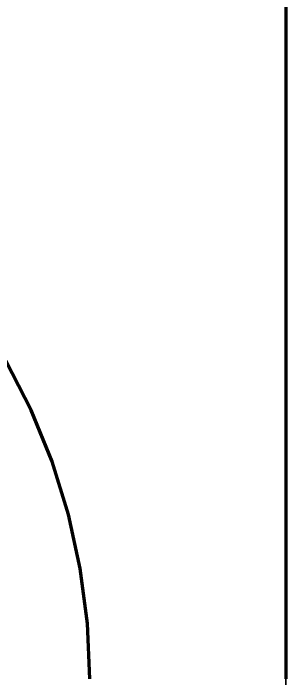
# Model space of a CAD drawing. Header units: millimetres. Extents: x 0 to 2382, y 0 to 420.
# Drawn here: x 137.9027 to 138, y 124 to 124.2378 of the extents above; entities that cross this region are included whole.
import ezdxf

# ---------------------------------------------------------------- set-up
doc = ezdxf.new("R2010")
doc.units = ezdxf.units.MM
doc.linetypes.add('IRAM-E-TRAZOS', pattern=[5, 4, -1])
doc.layers.add('01-VISIBLE', color=7, linetype='CONTINUOUS', lineweight=70)
doc.layers.add('02-OCULTA', color=4, linetype='IRAM-E-TRAZOS', lineweight=35)

msp = doc.modelspace()

# ---------------------------------------------------------------- linework, layer by layer
at = {"layer": '01-VISIBLE'}
for points in [[(138, 124.75), (138, 124.7), (138, 124.65), (138, 124.6), (138, 124.55), (138, 124.5), (138, 124.45), (138, 124.4), (138, 124.35), (138, 124.3), (138, 124.25), (138, 124.2), (138, 124.15), (138, 124.1), (138, 124.05), (138, 124)], [(137.93, 124), (137.92915, 124.01977), (137.9266, 124.0394), (137.92237, 124.05874), (137.9165, 124.07764), (137.90902, 124.09596), (137.9, 124.11358)], [(137.93, 124), (137.92915, 124.01977), (137.9266, 124.0394), (137.92237, 124.05874), (137.9165, 124.07764), (137.90902, 124.09596), (137.9, 124.11358)]]:
    msp.add_lwpolyline(points, dxfattribs=at)
at = {"layer": '02-OCULTA'}
for points in [[(138, 123.75), (138, 123.8), (138, 123.85), (138, 123.9), (138, 123.95), (138, 124), (138, 124.05), (138, 124.1), (138, 124.15), (138, 124.2), (138, 124.25), (138, 124.3), (138, 124.35), (138, 124.4), (138, 124.45), (138, 124.5), (138, 124.55), (138, 124.6), (138, 124.65), (138, 124.7), (138, 124.75)], [(138, 123.74615), (138, 123.79692), (138, 123.84769), (138, 123.89846), (138, 123.94923), (138, 124), (138, 124.05077), (138, 124.10154), (138, 124.15231), (138, 124.20308), (138, 124.25385), (138, 124.30462), (138, 124.35538), (138, 124.40615), (138, 124.45692), (138, 124.50769), (138, 124.55846), (138, 124.60923), (138, 124.66), (138, 124.71077)], [(138, 124.71077), (138, 124.66), (138, 124.60923), (138, 124.55846), (138, 124.50769), (138, 124.45692), (138, 124.40615), (138, 124.35538), (138, 124.30462), (138, 124.25385), (138, 124.20308), (138, 124.15231), (138, 124.10154), (138, 124.05077), (138, 124)]]:
    msp.add_lwpolyline(points, dxfattribs=at)

doc.saveas('drawing.dxf')
